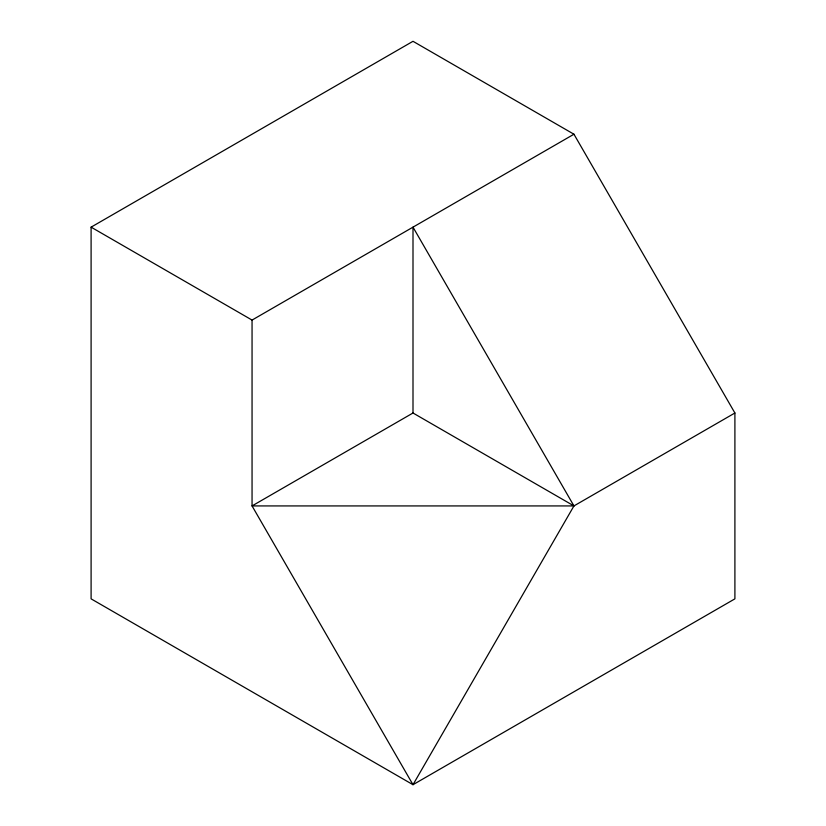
<?xml version="1.0" encoding="UTF-8"?>
<svg xmlns="http://www.w3.org/2000/svg" width="826" height="826" viewBox="0 0 826 826"><rect width="100%" height="100%" fill="white"/><g stroke="black" fill="none" stroke-linecap="round" stroke-linejoin="round"><path stroke-width="1.24" d="M734.903 413L573.946 505.925L413 784.7L91.097 598.85L91.097 227.15L413 41.3L573.946 134.225L734.903 413L734.903 598.85L413 784.7L252.054 505.925L252.054 320.075L573.946 134.225M413 413L252.054 505.925L573.946 505.925L413 227.15L413 413L573.946 505.925M91.097 227.15L252.054 320.075"/></g></svg>
